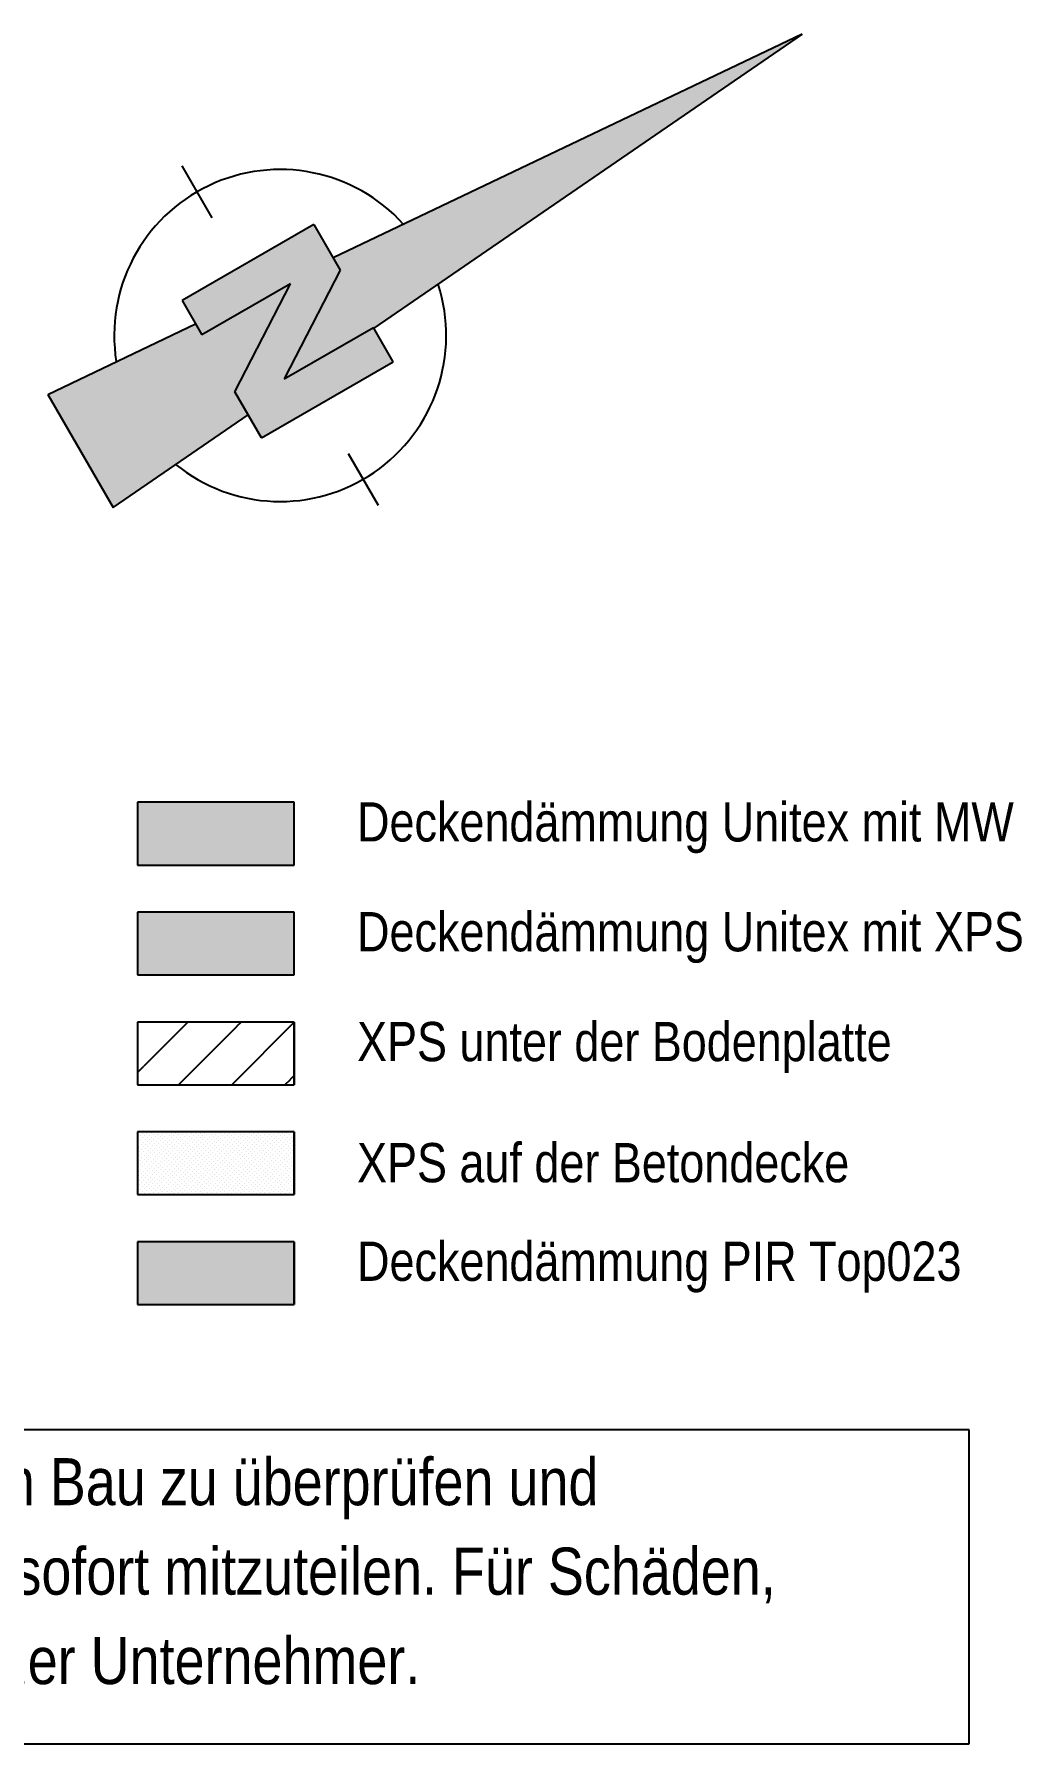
# Model space of a CAD drawing. Header units: centimetres. Extents: x 0.3 to 84.3, y 0.3 to 59.7.
# Drawn here: x 14.48 to 20.78, y 30.84 to 41.74 of the extents above; entities that cross this region are included whole.
import ezdxf

# ---------------------------------------------------------------- set-up
doc = ezdxf.new("R2010")
doc.units = ezdxf.units.CM
doc.linetypes.add('AUSGEZOGEN', pattern=[0])
doc.layers.add('Plankopf', color=7, linetype='AUSGEZOGEN', lineweight=25)
doc.styles.add('ARIALNARROW', font='ARIALN.TTF')

msp = doc.modelspace()

# ---------------------------------------------------------------- hatches: boundary and pattern name
at = {"layer": 'Plankopf', "linetype": 'AUSGEZOGEN', "lineweight": 25, "true_color": 0xc7c7c7}
h = msp.add_hatch(color=9, dxfattribs=at)
h.paths.add_polyline_path([(14.569, 39.44), (14.985, 38.719), (15.845, 39.31), (15.761, 39.456), (16.116, 40.145), (15.551, 39.819), (15.511, 39.89)])
h.paths.add_polyline_path([(16.433, 40.231), (16.076, 39.538), (16.644, 39.866), (16.647, 39.861), (19.376, 41.735), (16.388, 40.309)])
at = {"layer": 'Plankopf', "linetype": 'AUSGEZOGEN', "lineweight": 25, "true_color": 0x656565}
msp.add_hatch(color=251, dxfattribs=at).paths.add_polyline_path([(16.116, 40.145), (15.761, 39.456), (15.93, 39.163), (16.77, 39.647), (16.644, 39.866), (16.076, 39.538), (16.433, 40.231), (16.265, 40.522), (15.425, 40.037), (15.551, 39.819)])
at = {"layer": 'Plankopf', "linetype": 'AUSGEZOGEN', "lineweight": 25, "true_color": 0xf7f3ee}
msp.add_hatch(color=7, dxfattribs=at).paths.add_polyline_path([(16.14, 36.44), (16.14, 36.84), (15.14, 36.84), (15.14, 36.44)])
at = {"layer": 'Plankopf', "linetype": 'AUSGEZOGEN', "lineweight": 25, "true_color": 0xeff8fa}
msp.add_hatch(color=7, dxfattribs=at).paths.add_polyline_path([(15.14, 35.74), (16.14, 35.74), (16.14, 36.14), (15.14, 36.14)])
at = {"layer": 'Plankopf', "linetype": 'AUSGEZOGEN', "lineweight": 25, "true_color": 0xfffddf}
msp.add_hatch(color=7, dxfattribs=at).paths.add_polyline_path([(15.14, 33.64), (16.14, 33.64), (16.14, 34.04), (15.14, 34.04)])

# ---------------------------------------------------------------- linework, layer by layer
at = {"layer": 'Plankopf', "color": 7, "linetype": 'AUSGEZOGEN', "lineweight": 25}
for p, q in [((19.376, 41.735), (16.388, 40.309)), ((19.376, 41.735), (16.647, 39.861)), ((15.617, 40.565), (15.425, 40.897)), ((16.265, 40.522), (15.425, 40.037)), ((16.265, 40.522), (16.433, 40.231)), ((16.433, 40.231), (16.076, 39.538)), ((16.116, 40.145), (15.551, 39.819)), ((15.761, 39.456), (16.116, 40.145)), ((15.425, 40.037), (15.551, 39.819)), ((14.569, 39.44), (15.511, 39.89)), ((16.076, 39.538), (16.644, 39.866)), ((16.77, 39.647), (16.644, 39.866)), ((15.93, 39.163), (16.77, 39.647)), ((15.93, 39.163), (15.761, 39.456)), ((14.569, 39.44), (14.985, 38.719)), ((14.985, 38.719), (15.845, 39.31)), ((16.483, 39.064), (16.674, 38.733)), ((16.14, 36.84), (15.14, 36.84)), ((15.14, 36.84), (15.14, 36.44)), ((16.14, 36.44), (16.14, 36.84)), ((15.14, 36.44), (16.14, 36.44)), ((16.14, 36.14), (15.14, 36.14)), ((15.14, 36.14), (15.14, 35.74)), ((16.14, 35.74), (16.14, 36.14)), ((15.14, 35.74), (16.14, 35.74)), ((16.14, 35.44), (15.14, 35.44)), ((15.14, 35.44), (15.14, 35.04)), ((16.14, 35.44), (16.14, 35.04)), ((16.14, 35.04), (16.14, 35.44)), ((15.14, 35.04), (16.14, 35.04)), ((16.14, 34.74), (15.14, 34.74)), ((15.14, 34.74), (15.14, 34.34)), ((16.14, 34.74), (16.14, 34.34)), ((16.14, 34.34), (16.14, 34.74)), ((15.14, 34.34), (16.14, 34.34)), ((16.14, 34.04), (15.14, 34.04)), ((15.14, 34.04), (15.14, 33.64)), ((16.14, 34.04), (16.14, 33.64)), ((16.14, 33.64), (16.14, 34.04)), ((15.14, 33.64), (16.14, 33.64)), ((20.44, 32.84), (1.14, 32.84)), ((20.44, 30.84), (20.44, 32.84)), ((1.14, 30.84), (20.44, 30.84))]:
    msp.add_line(p, q, dxfattribs=at)
at = {"layer": 'Plankopf', "color": 131, "linetype": 'AUSGEZOGEN', "lineweight": 25, "true_color": 0x70ffff}
for p, q in [((15.182, 35.16), (15.462, 35.44)), ((15.401, 35.04), (15.775, 35.414)), ((15.776, 35.415), (15.801, 35.44)), ((15.946, 35.245), (16.14, 35.439)), ((15.741, 35.04), (15.945, 35.244)), ((15.14, 35.118), (15.181, 35.159)), ((16.115, 35.075), (16.14, 35.1)), ((16.08, 35.04), (16.115, 35.074)), ((15.143, 34.728), (15.143, 34.728)), ((15.145, 34.699), (15.145, 34.699)), ((15.147, 34.671), (15.147, 34.671)), ((15.158, 34.715), (15.158, 34.715)), ((15.16, 34.686), (15.16, 34.686)), ((15.163, 34.658), (15.163, 34.658)), ((15.171, 34.73), (15.171, 34.73)), ((15.173, 34.702), (15.173, 34.702)), ((15.176, 34.673), (15.176, 34.673)), ((15.186, 34.717), (15.186, 34.717)), ((15.189, 34.689), (15.189, 34.689)), ((15.191, 34.66), (15.191, 34.66)), ((15.199, 34.732), (15.199, 34.732)), ((15.202, 34.704), (15.202, 34.704)), ((15.204, 34.676), (15.204, 34.676)), ((15.206, 34.647), (15.206, 34.647)), ((15.215, 34.719), (15.215, 34.719)), ((15.217, 34.691), (15.217, 34.691)), ((15.217, 34.691), (15.217, 34.691)), ((15.219, 34.663), (15.219, 34.663)), ((15.227, 34.734), (15.227, 34.734)), ((15.23, 34.706), (15.23, 34.706)), ((15.232, 34.678), (15.232, 34.678)), ((15.234, 34.65), (15.234, 34.65)), ((15.243, 34.721), (15.243, 34.721)), ((15.245, 34.693), (15.245, 34.693)), ((15.247, 34.665), (15.247, 34.665)), ((15.256, 34.737), (15.256, 34.737)), ((15.258, 34.708), (15.258, 34.708)), ((15.26, 34.68), (15.26, 34.68)), ((15.262, 34.652), (15.262, 34.652)), ((15.271, 34.724), (15.271, 34.724)), ((15.273, 34.695), (15.273, 34.695)), ((15.275, 34.667), (15.275, 34.667)), ((15.284, 34.739), (15.284, 34.739)), ((15.286, 34.711), (15.286, 34.711)), ((15.288, 34.682), (15.288, 34.682)), ((15.291, 34.654), (15.291, 34.654)), ((15.299, 34.726), (15.299, 34.726)), ((15.301, 34.698), (15.301, 34.698)), ((15.304, 34.67), (15.304, 34.67)), ((15.314, 34.713), (15.314, 34.713)), ((15.317, 34.685), (15.317, 34.685)), ((15.319, 34.657), (15.319, 34.657)), ((15.327, 34.728), (15.327, 34.728)), ((15.33, 34.7), (15.33, 34.7)), ((15.332, 34.672), (15.332, 34.672)), ((15.342, 34.715), (15.342, 34.715)), ((15.345, 34.687), (15.345, 34.687)), ((15.347, 34.659), (15.347, 34.659)), ((15.355, 34.73), (15.355, 34.73)), ((15.358, 34.702), (15.358, 34.702)), ((15.358, 34.702), (15.358, 34.702)), ((15.36, 34.674), (15.36, 34.674)), ((15.371, 34.717), (15.371, 34.717)), ((15.373, 34.689), (15.373, 34.689)), ((15.375, 34.661), (15.375, 34.661)), ((15.384, 34.733), (15.384, 34.733)), ((15.386, 34.705), (15.386, 34.705)), ((15.388, 34.676), (15.388, 34.676)), ((15.39, 34.648), (15.39, 34.648)), ((15.399, 34.72), (15.399, 34.72)), ((15.401, 34.692), (15.401, 34.692)), ((15.403, 34.663), (15.403, 34.663)), ((15.412, 34.735), (15.412, 34.735)), ((15.414, 34.707), (15.414, 34.707)), ((15.416, 34.679), (15.416, 34.679)), ((15.419, 34.65), (15.419, 34.65)), ((15.427, 34.722), (15.427, 34.722)), ((15.429, 34.694), (15.429, 34.694)), ((15.432, 34.666), (15.432, 34.666)), ((15.44, 34.737), (15.44, 34.737)), ((15.442, 34.709), (15.442, 34.709)), ((15.445, 34.681), (15.445, 34.681)), ((15.447, 34.653), (15.447, 34.653)), ((15.455, 34.724), (15.455, 34.724)), ((15.458, 34.696), (15.458, 34.696)), ((15.46, 34.668), (15.46, 34.668)), ((15.468, 34.739), (15.468, 34.739)), ((15.47, 34.711), (15.47, 34.711)), ((15.473, 34.683), (15.473, 34.683)), ((15.475, 34.655), (15.475, 34.655)), ((15.483, 34.727), (15.483, 34.727)), ((15.486, 34.698), (15.486, 34.698)), ((15.488, 34.67), (15.488, 34.67)), ((15.499, 34.714), (15.499, 34.714)), ((15.499, 34.714), (15.499, 34.714)), ((15.501, 34.685), (15.501, 34.685)), ((15.503, 34.657), (15.503, 34.657)), ((15.512, 34.729), (15.512, 34.729)), ((15.514, 34.701), (15.514, 34.701)), ((15.516, 34.672), (15.516, 34.672)), ((15.527, 34.716), (15.527, 34.716)), ((15.529, 34.688), (15.529, 34.688)), ((15.531, 34.659), (15.531, 34.659)), ((15.54, 34.731), (15.54, 34.731)), ((15.542, 34.703), (15.542, 34.703)), ((15.544, 34.675), (15.544, 34.675)), ((15.555, 34.718), (15.555, 34.718)), ((15.557, 34.69), (15.557, 34.69)), ((15.56, 34.662), (15.56, 34.662)), ((15.568, 34.733), (15.568, 34.733)), ((15.57, 34.705), (15.57, 34.705)), ((15.573, 34.677), (15.573, 34.677)), ((15.575, 34.649), (15.575, 34.649)), ((15.583, 34.72), (15.583, 34.72)), ((15.586, 34.692), (15.586, 34.692)), ((15.588, 34.664), (15.588, 34.664)), ((15.596, 34.736), (15.596, 34.736)), ((15.598, 34.707), (15.598, 34.707)), ((15.601, 34.679), (15.601, 34.679)), ((15.603, 34.651), (15.603, 34.651)), ((15.611, 34.723), (15.611, 34.723)), ((15.614, 34.694), (15.614, 34.694)), ((15.616, 34.666), (15.616, 34.666)), ((15.624, 34.738), (15.624, 34.738)), ((15.627, 34.71), (15.627, 34.71)), ((15.629, 34.681), (15.629, 34.681)), ((15.631, 34.653), (15.631, 34.653)), ((15.631, 34.653), (15.631, 34.653)), ((15.64, 34.725), (15.64, 34.725)), ((15.64, 34.725), (15.64, 34.725)), ((15.642, 34.697), (15.642, 34.697)), ((15.644, 34.669), (15.644, 34.669)), ((15.655, 34.712), (15.655, 34.712)), ((15.657, 34.684), (15.657, 34.684)), ((15.659, 34.656), (15.659, 34.656)), ((15.668, 34.727), (15.668, 34.727)), ((15.67, 34.699), (15.67, 34.699)), ((15.672, 34.671), (15.672, 34.671)), ((15.683, 34.714), (15.683, 34.714)), ((15.685, 34.686), (15.685, 34.686)), ((15.688, 34.658), (15.688, 34.658)), ((15.696, 34.729), (15.696, 34.729)), ((15.698, 34.701), (15.698, 34.701)), ((15.701, 34.673), (15.701, 34.673)), ((15.711, 34.716), (15.711, 34.716)), ((15.713, 34.688), (15.713, 34.688)), ((15.716, 34.66), (15.716, 34.66)), ((15.724, 34.732), (15.724, 34.732)), ((15.726, 34.704), (15.726, 34.704)), ((15.729, 34.675), (15.729, 34.675)), ((15.731, 34.647), (15.731, 34.647)), ((15.739, 34.719), (15.739, 34.719)), ((15.742, 34.691), (15.742, 34.691)), ((15.744, 34.662), (15.744, 34.662)), ((15.752, 34.734), (15.752, 34.734)), ((15.755, 34.706), (15.755, 34.706)), ((15.757, 34.678), (15.757, 34.678)), ((15.759, 34.649), (15.759, 34.649)), ((15.768, 34.721), (15.768, 34.721)), ((15.77, 34.693), (15.77, 34.693)), ((15.772, 34.665), (15.772, 34.665)), ((15.772, 34.665), (15.772, 34.665)), ((15.781, 34.736), (15.781, 34.736)), ((15.781, 34.736), (15.781, 34.736)), ((15.783, 34.708), (15.783, 34.708)), ((15.785, 34.68), (15.785, 34.68)), ((15.787, 34.652), (15.787, 34.652)), ((15.796, 34.723), (15.796, 34.723)), ((15.798, 34.695), (15.798, 34.695)), ((15.8, 34.667), (15.8, 34.667)), ((15.809, 34.739), (15.809, 34.739)), ((15.811, 34.71), (15.811, 34.71)), ((15.813, 34.682), (15.813, 34.682)), ((15.816, 34.654), (15.816, 34.654)), ((15.824, 34.726), (15.824, 34.726)), ((15.826, 34.697), (15.826, 34.697)), ((15.829, 34.669), (15.829, 34.669)), ((15.839, 34.713), (15.839, 34.713)), ((15.841, 34.684), (15.841, 34.684)), ((15.844, 34.656), (15.844, 34.656)), ((15.852, 34.728), (15.852, 34.728)), ((15.854, 34.7), (15.854, 34.7)), ((15.857, 34.671), (15.857, 34.671)), ((15.867, 34.715), (15.867, 34.715)), ((15.87, 34.687), (15.87, 34.687)), ((15.872, 34.658), (15.872, 34.658)), ((15.88, 34.73), (15.88, 34.73)), ((15.883, 34.702), (15.883, 34.702)), ((15.885, 34.674), (15.885, 34.674)), ((15.896, 34.717), (15.896, 34.717)), ((15.898, 34.689), (15.898, 34.689)), ((15.9, 34.661), (15.9, 34.661)), ((15.909, 34.732), (15.909, 34.732)), ((15.911, 34.704), (15.911, 34.704)), ((15.913, 34.676), (15.913, 34.676)), ((15.913, 34.676), (15.913, 34.676)), ((15.915, 34.648), (15.915, 34.648)), ((15.924, 34.719), (15.924, 34.719)), ((15.926, 34.691), (15.926, 34.691)), ((15.928, 34.663), (15.928, 34.663)), ((15.937, 34.735), (15.937, 34.735)), ((15.939, 34.706), (15.939, 34.706)), ((15.941, 34.678), (15.941, 34.678)), ((15.944, 34.65), (15.944, 34.65)), ((15.952, 34.722), (15.952, 34.722)), ((15.954, 34.693), (15.954, 34.693)), ((15.956, 34.665), (15.956, 34.665)), ((15.965, 34.737), (15.965, 34.737)), ((15.967, 34.709), (15.967, 34.709)), ((15.969, 34.681), (15.969, 34.681)), ((15.972, 34.652), (15.972, 34.652)), ((15.98, 34.724), (15.98, 34.724)), ((15.982, 34.696), (15.982, 34.696)), ((15.985, 34.668), (15.985, 34.668)), ((15.993, 34.739), (15.993, 34.739)), ((15.995, 34.711), (15.995, 34.711)), ((15.998, 34.683), (15.998, 34.683)), ((16, 34.655), (16, 34.655)), ((16.008, 34.726), (16.008, 34.726)), ((16.011, 34.698), (16.011, 34.698)), ((16.013, 34.67), (16.013, 34.67)), ((16.024, 34.713), (16.024, 34.713)), ((16.026, 34.685), (16.026, 34.685)), ((16.028, 34.657), (16.028, 34.657)), ((16.037, 34.728), (16.037, 34.728)), ((16.039, 34.7), (16.039, 34.7)), ((16.041, 34.672), (16.041, 34.672)), ((16.052, 34.716), (16.052, 34.716)), ((16.054, 34.687), (16.054, 34.687)), ((16.054, 34.687), (16.054, 34.687)), ((16.056, 34.659), (16.056, 34.659)), ((16.065, 34.731), (16.065, 34.731)), ((16.067, 34.703), (16.067, 34.703)), ((16.069, 34.674), (16.069, 34.674)), ((16.08, 34.718), (16.08, 34.718)), ((16.082, 34.69), (16.082, 34.69)), ((16.084, 34.661), (16.084, 34.661)), ((16.093, 34.733), (16.093, 34.733)), ((16.095, 34.705), (16.095, 34.705)), ((16.097, 34.677), (16.097, 34.677)), ((16.1, 34.648), (16.1, 34.648)), ((16.108, 34.72), (16.108, 34.72)), ((16.11, 34.692), (16.11, 34.692)), ((16.113, 34.664), (16.113, 34.664)), ((16.121, 34.735), (16.121, 34.735)), ((16.123, 34.707), (16.123, 34.707)), ((16.126, 34.679), (16.126, 34.679)), ((16.128, 34.651), (16.128, 34.651)), ((16.136, 34.722), (16.136, 34.722)), ((16.139, 34.694), (16.139, 34.694)), ((15.141, 34.571), (15.141, 34.571)), ((15.144, 34.543), (15.144, 34.543)), ((15.15, 34.643), (15.15, 34.643)), ((15.152, 34.615), (15.152, 34.615)), ((15.154, 34.587), (15.154, 34.587)), ((15.157, 34.558), (15.157, 34.558)), ((15.165, 34.63), (15.165, 34.63)), ((15.167, 34.602), (15.167, 34.602)), ((15.169, 34.574), (15.169, 34.574)), ((15.172, 34.545), (15.172, 34.545)), ((15.178, 34.645), (15.178, 34.645)), ((15.18, 34.617), (15.18, 34.617)), ((15.182, 34.589), (15.182, 34.589)), ((15.185, 34.561), (15.185, 34.561)), ((15.193, 34.632), (15.193, 34.632)), ((15.195, 34.604), (15.195, 34.604)), ((15.198, 34.576), (15.198, 34.576)), ((15.2, 34.548), (15.2, 34.548)), ((15.208, 34.619), (15.208, 34.619)), ((15.208, 34.619), (15.208, 34.619)), ((15.211, 34.591), (15.211, 34.591)), ((15.213, 34.563), (15.213, 34.563)), ((15.221, 34.635), (15.221, 34.635)), ((15.224, 34.606), (15.224, 34.606)), ((15.226, 34.578), (15.226, 34.578)), ((15.228, 34.55), (15.228, 34.55)), ((15.228, 34.55), (15.228, 34.55)), ((15.237, 34.622), (15.237, 34.622)), ((15.239, 34.593), (15.239, 34.593)), ((15.241, 34.565), (15.241, 34.565)), ((15.25, 34.637), (15.25, 34.637)), ((15.252, 34.609), (15.252, 34.609)), ((15.254, 34.58), (15.254, 34.58)), ((15.256, 34.552), (15.256, 34.552)), ((15.265, 34.624), (15.265, 34.624)), ((15.267, 34.596), (15.267, 34.596)), ((15.269, 34.567), (15.269, 34.567)), ((15.272, 34.539), (15.272, 34.539)), ((15.278, 34.639), (15.278, 34.639)), ((15.28, 34.611), (15.28, 34.611)), ((15.282, 34.583), (15.282, 34.583)), ((15.284, 34.554), (15.284, 34.554)), ((15.293, 34.626), (15.293, 34.626)), ((15.295, 34.598), (15.295, 34.598)), ((15.297, 34.57), (15.297, 34.57)), ((15.3, 34.542), (15.3, 34.542)), ((15.306, 34.641), (15.306, 34.641)), ((15.308, 34.613), (15.308, 34.613)), ((15.31, 34.585), (15.31, 34.585)), ((15.313, 34.557), (15.313, 34.557)), ((15.321, 34.628), (15.321, 34.628)), ((15.323, 34.6), (15.323, 34.6)), ((15.326, 34.572), (15.326, 34.572)), ((15.328, 34.544), (15.328, 34.544)), ((15.334, 34.644), (15.334, 34.644)), ((15.336, 34.615), (15.336, 34.615)), ((15.339, 34.587), (15.339, 34.587)), ((15.341, 34.559), (15.341, 34.559)), ((15.349, 34.631), (15.349, 34.631)), ((15.349, 34.631), (15.349, 34.631)), ((15.352, 34.602), (15.352, 34.602)), ((15.354, 34.574), (15.354, 34.574)), ((15.356, 34.546), (15.356, 34.546)), ((15.362, 34.646), (15.362, 34.646)), ((15.365, 34.618), (15.365, 34.618)), ((15.367, 34.589), (15.367, 34.589)), ((15.369, 34.561), (15.369, 34.561)), ((15.369, 34.561), (15.369, 34.561)), ((15.377, 34.633), (15.377, 34.633)), ((15.38, 34.605), (15.38, 34.605)), ((15.382, 34.577), (15.382, 34.577)), ((15.384, 34.548), (15.384, 34.548)), ((15.393, 34.62), (15.393, 34.62)), ((15.395, 34.592), (15.395, 34.592)), ((15.397, 34.564), (15.397, 34.564)), ((15.406, 34.635), (15.406, 34.635)), ((15.408, 34.607), (15.408, 34.607)), ((15.41, 34.579), (15.41, 34.579)), ((15.412, 34.551), (15.412, 34.551)), ((15.421, 34.622), (15.421, 34.622)), ((15.423, 34.594), (15.423, 34.594)), ((15.425, 34.566), (15.425, 34.566)), ((15.434, 34.637), (15.434, 34.637)), ((15.436, 34.609), (15.436, 34.609)), ((15.438, 34.581), (15.438, 34.581)), ((15.441, 34.553), (15.441, 34.553)), ((15.449, 34.624), (15.449, 34.624)), ((15.451, 34.596), (15.451, 34.596)), ((15.454, 34.568), (15.454, 34.568)), ((15.456, 34.54), (15.456, 34.54)), ((15.462, 34.64), (15.462, 34.64)), ((15.464, 34.612), (15.464, 34.612)), ((15.467, 34.583), (15.467, 34.583)), ((15.469, 34.555), (15.469, 34.555)), ((15.477, 34.627), (15.477, 34.627)), ((15.48, 34.599), (15.48, 34.599)), ((15.482, 34.57), (15.482, 34.57)), ((15.484, 34.542), (15.484, 34.542)), ((15.49, 34.642), (15.49, 34.642)), ((15.49, 34.642), (15.49, 34.642)), ((15.493, 34.614), (15.493, 34.614)), ((15.495, 34.586), (15.495, 34.586)), ((15.497, 34.557), (15.497, 34.557)), ((15.505, 34.629), (15.505, 34.629)), ((15.508, 34.601), (15.508, 34.601)), ((15.51, 34.573), (15.51, 34.573)), ((15.51, 34.573), (15.51, 34.573)), ((15.512, 34.544), (15.512, 34.544)), ((15.518, 34.644), (15.518, 34.644)), ((15.521, 34.616), (15.521, 34.616)), ((15.523, 34.588), (15.523, 34.588)), ((15.525, 34.56), (15.525, 34.56)), ((15.534, 34.631), (15.534, 34.631)), ((15.536, 34.603), (15.536, 34.603)), ((15.538, 34.575), (15.538, 34.575)), ((15.54, 34.547), (15.54, 34.547)), ((15.547, 34.647), (15.547, 34.647)), ((15.549, 34.618), (15.549, 34.618)), ((15.551, 34.59), (15.551, 34.59)), ((15.553, 34.562), (15.553, 34.562)), ((15.562, 34.634), (15.562, 34.634)), ((15.564, 34.605), (15.564, 34.605)), ((15.566, 34.577), (15.566, 34.577)), ((15.569, 34.549), (15.569, 34.549)), ((15.577, 34.621), (15.577, 34.621)), ((15.579, 34.592), (15.579, 34.592)), ((15.582, 34.564), (15.582, 34.564)), ((15.59, 34.636), (15.59, 34.636)), ((15.592, 34.608), (15.592, 34.608)), ((15.595, 34.579), (15.595, 34.579)), ((15.597, 34.551), (15.597, 34.551)), ((15.605, 34.623), (15.605, 34.623)), ((15.608, 34.595), (15.608, 34.595)), ((15.61, 34.566), (15.61, 34.566)), ((15.612, 34.538), (15.612, 34.538)), ((15.618, 34.638), (15.618, 34.638)), ((15.62, 34.61), (15.62, 34.61)), ((15.623, 34.582), (15.623, 34.582)), ((15.625, 34.554), (15.625, 34.554)), ((15.633, 34.625), (15.633, 34.625)), ((15.636, 34.597), (15.636, 34.597)), ((15.638, 34.569), (15.638, 34.569)), ((15.64, 34.541), (15.64, 34.541)), ((15.646, 34.64), (15.646, 34.64)), ((15.649, 34.612), (15.649, 34.612)), ((15.651, 34.584), (15.651, 34.584)), ((15.651, 34.584), (15.651, 34.584)), ((15.653, 34.556), (15.653, 34.556)), ((15.662, 34.627), (15.662, 34.627)), ((15.664, 34.599), (15.664, 34.599)), ((15.666, 34.571), (15.666, 34.571)), ((15.668, 34.543), (15.668, 34.543)), ((15.675, 34.643), (15.675, 34.643)), ((15.677, 34.614), (15.677, 34.614)), ((15.679, 34.586), (15.679, 34.586)), ((15.681, 34.558), (15.681, 34.558)), ((15.69, 34.63), (15.69, 34.63)), ((15.692, 34.601), (15.692, 34.601)), ((15.694, 34.573), (15.694, 34.573)), ((15.697, 34.545), (15.697, 34.545)), ((15.703, 34.645), (15.703, 34.645)), ((15.705, 34.617), (15.705, 34.617)), ((15.707, 34.589), (15.707, 34.589)), ((15.71, 34.56), (15.71, 34.56)), ((15.718, 34.632), (15.718, 34.632)), ((15.72, 34.604), (15.72, 34.604)), ((15.723, 34.576), (15.723, 34.576)), ((15.725, 34.547), (15.725, 34.547)), ((15.733, 34.619), (15.733, 34.619)), ((15.736, 34.591), (15.736, 34.591)), ((15.738, 34.563), (15.738, 34.563)), ((15.746, 34.634), (15.746, 34.634)), ((15.748, 34.606), (15.748, 34.606)), ((15.751, 34.578), (15.751, 34.578)), ((15.753, 34.55), (15.753, 34.55)), ((15.761, 34.621), (15.761, 34.621)), ((15.764, 34.593), (15.764, 34.593)), ((15.766, 34.565), (15.766, 34.565)), ((15.774, 34.636), (15.774, 34.636)), ((15.777, 34.608), (15.777, 34.608)), ((15.779, 34.58), (15.779, 34.58)), ((15.781, 34.552), (15.781, 34.552)), ((15.79, 34.623), (15.79, 34.623)), ((15.792, 34.595), (15.792, 34.595)), ((15.792, 34.595), (15.792, 34.595)), ((15.794, 34.567), (15.794, 34.567)), ((15.796, 34.539), (15.796, 34.539)), ((15.803, 34.639), (15.803, 34.639)), ((15.805, 34.611), (15.805, 34.611)), ((15.807, 34.582), (15.807, 34.582)), ((15.809, 34.554), (15.809, 34.554)), ((15.818, 34.626), (15.818, 34.626)), ((15.82, 34.598), (15.82, 34.598)), ((15.822, 34.569), (15.822, 34.569)), ((15.825, 34.541), (15.825, 34.541)), ((15.831, 34.641), (15.831, 34.641)), ((15.833, 34.613), (15.833, 34.613)), ((15.835, 34.585), (15.835, 34.585)), ((15.838, 34.556), (15.838, 34.556)), ((15.846, 34.628), (15.846, 34.628)), ((15.848, 34.6), (15.848, 34.6)), ((15.851, 34.572), (15.851, 34.572)), ((15.853, 34.543), (15.853, 34.543)), ((15.859, 34.643), (15.859, 34.643)), ((15.861, 34.615), (15.861, 34.615)), ((15.864, 34.587), (15.864, 34.587)), ((15.866, 34.559), (15.866, 34.559)), ((15.874, 34.63), (15.874, 34.63)), ((15.876, 34.602), (15.876, 34.602)), ((15.879, 34.574), (15.879, 34.574)), ((15.881, 34.546), (15.881, 34.546)), ((15.887, 34.646), (15.887, 34.646)), ((15.889, 34.617), (15.889, 34.617)), ((15.892, 34.589), (15.892, 34.589)), ((15.894, 34.561), (15.894, 34.561)), ((15.902, 34.633), (15.902, 34.633)), ((15.905, 34.604), (15.905, 34.604)), ((15.907, 34.576), (15.907, 34.576)), ((15.909, 34.548), (15.909, 34.548)), ((15.918, 34.62), (15.918, 34.62)), ((15.92, 34.591), (15.92, 34.591)), ((15.922, 34.563), (15.922, 34.563)), ((15.931, 34.635), (15.931, 34.635)), ((15.933, 34.607), (15.933, 34.607)), ((15.933, 34.607), (15.933, 34.607)), ((15.935, 34.578), (15.935, 34.578)), ((15.937, 34.55), (15.937, 34.55)), ((15.946, 34.622), (15.946, 34.622)), ((15.948, 34.594), (15.948, 34.594)), ((15.95, 34.566), (15.95, 34.566)), ((15.959, 34.637), (15.959, 34.637)), ((15.961, 34.609), (15.961, 34.609)), ((15.963, 34.581), (15.963, 34.581)), ((15.966, 34.553), (15.966, 34.553)), ((15.974, 34.624), (15.974, 34.624)), ((15.976, 34.596), (15.976, 34.596)), ((15.979, 34.568), (15.979, 34.568)), ((15.981, 34.54), (15.981, 34.54)), ((15.987, 34.639), (15.987, 34.639)), ((15.989, 34.611), (15.989, 34.611)), ((15.991, 34.583), (15.991, 34.583)), ((15.994, 34.555), (15.994, 34.555)), ((16.002, 34.626), (16.002, 34.626)), ((16.004, 34.598), (16.004, 34.598)), ((16.007, 34.57), (16.007, 34.57)), ((16.009, 34.542), (16.009, 34.542)), ((16.015, 34.642), (16.015, 34.642)), ((16.017, 34.613), (16.017, 34.613)), ((16.02, 34.585), (16.02, 34.585)), ((16.022, 34.557), (16.022, 34.557)), ((16.03, 34.629), (16.03, 34.629)), ((16.033, 34.6), (16.033, 34.6)), ((16.035, 34.572), (16.035, 34.572)), ((16.037, 34.544), (16.037, 34.544)), ((16.043, 34.644), (16.043, 34.644)), ((16.046, 34.616), (16.046, 34.616)), ((16.048, 34.588), (16.048, 34.588)), ((16.05, 34.559), (16.05, 34.559)), ((16.059, 34.631), (16.059, 34.631)), ((16.061, 34.603), (16.061, 34.603)), ((16.063, 34.575), (16.063, 34.575)), ((16.065, 34.546), (16.065, 34.546)), ((16.065, 34.546), (16.065, 34.546)), ((16.072, 34.646), (16.072, 34.646)), ((16.074, 34.618), (16.074, 34.618)), ((16.074, 34.618), (16.074, 34.618)), ((16.076, 34.59), (16.076, 34.59)), ((16.078, 34.562), (16.078, 34.562)), ((16.087, 34.633), (16.087, 34.633)), ((16.089, 34.605), (16.089, 34.605)), ((16.091, 34.577), (16.091, 34.577)), ((16.094, 34.549), (16.094, 34.549)), ((16.102, 34.62), (16.102, 34.62)), ((16.104, 34.592), (16.104, 34.592)), ((16.107, 34.564), (16.107, 34.564)), ((16.115, 34.635), (16.115, 34.635)), ((16.117, 34.607), (16.117, 34.607)), ((16.119, 34.579), (16.119, 34.579)), ((16.122, 34.551), (16.122, 34.551)), ((16.13, 34.623), (16.13, 34.623)), ((16.132, 34.594), (16.132, 34.594)), ((16.135, 34.566), (16.135, 34.566)), ((16.137, 34.538), (16.137, 34.538)), ((15.146, 34.515), (15.146, 34.515)), ((15.148, 34.487), (15.148, 34.487)), ((15.15, 34.459), (15.15, 34.459)), ((15.153, 34.43), (15.153, 34.43)), ((15.159, 34.53), (15.159, 34.53)), ((15.161, 34.502), (15.161, 34.502)), ((15.163, 34.474), (15.163, 34.474)), ((15.166, 34.446), (15.166, 34.446)), ((15.174, 34.517), (15.174, 34.517)), ((15.176, 34.489), (15.176, 34.489)), ((15.179, 34.461), (15.179, 34.461)), ((15.181, 34.433), (15.181, 34.433)), ((15.187, 34.532), (15.187, 34.532)), ((15.189, 34.504), (15.189, 34.504)), ((15.192, 34.476), (15.192, 34.476)), ((15.194, 34.448), (15.194, 34.448)), ((15.202, 34.519), (15.202, 34.519)), ((15.204, 34.491), (15.204, 34.491)), ((15.207, 34.463), (15.207, 34.463)), ((15.209, 34.435), (15.209, 34.435)), ((15.215, 34.535), (15.215, 34.535)), ((15.217, 34.507), (15.217, 34.507)), ((15.22, 34.478), (15.22, 34.478)), ((15.22, 34.478), (15.22, 34.478)), ((15.222, 34.45), (15.222, 34.45)), ((15.23, 34.522), (15.23, 34.522)), ((15.233, 34.494), (15.233, 34.494)), ((15.235, 34.465), (15.235, 34.465)), ((15.237, 34.437), (15.237, 34.437)), ((15.243, 34.537), (15.243, 34.537)), ((15.246, 34.509), (15.246, 34.509)), ((15.248, 34.481), (15.248, 34.481)), ((15.25, 34.452), (15.25, 34.452)), ((15.259, 34.524), (15.259, 34.524)), ((15.261, 34.496), (15.261, 34.496)), ((15.263, 34.468), (15.263, 34.468)), ((15.265, 34.439), (15.265, 34.439)), ((15.274, 34.511), (15.274, 34.511)), ((15.276, 34.483), (15.276, 34.483)), ((15.278, 34.455), (15.278, 34.455)), ((15.287, 34.526), (15.287, 34.526)), ((15.289, 34.498), (15.289, 34.498)), ((15.291, 34.47), (15.291, 34.47)), ((15.294, 34.442), (15.294, 34.442)), ((15.302, 34.513), (15.302, 34.513)), ((15.304, 34.485), (15.304, 34.485)), ((15.307, 34.457), (15.307, 34.457)), ((15.315, 34.529), (15.315, 34.529)), ((15.317, 34.5), (15.317, 34.5)), ((15.319, 34.472), (15.319, 34.472)), ((15.322, 34.444), (15.322, 34.444)), ((15.33, 34.516), (15.33, 34.516)), ((15.332, 34.487), (15.332, 34.487)), ((15.335, 34.459), (15.335, 34.459)), ((15.337, 34.431), (15.337, 34.431)), ((15.343, 34.531), (15.343, 34.531)), ((15.345, 34.503), (15.345, 34.503)), ((15.348, 34.474), (15.348, 34.474)), ((15.35, 34.446), (15.35, 34.446)), ((15.358, 34.518), (15.358, 34.518)), ((15.361, 34.49), (15.361, 34.49)), ((15.361, 34.49), (15.361, 34.49)), ((15.363, 34.461), (15.363, 34.461)), ((15.365, 34.433), (15.365, 34.433)), ((15.371, 34.533), (15.371, 34.533)), ((15.374, 34.505), (15.374, 34.505)), ((15.376, 34.477), (15.376, 34.477)), ((15.378, 34.449), (15.378, 34.449)), ((15.387, 34.52), (15.387, 34.52)), ((15.389, 34.492), (15.389, 34.492)), ((15.391, 34.464), (15.391, 34.464)), ((15.393, 34.436), (15.393, 34.436)), ((15.4, 34.535), (15.4, 34.535)), ((15.402, 34.507), (15.402, 34.507)), ((15.404, 34.479), (15.404, 34.479)), ((15.406, 34.451), (15.406, 34.451)), ((15.415, 34.522), (15.415, 34.522)), ((15.417, 34.494), (15.417, 34.494)), ((15.419, 34.466), (15.419, 34.466)), ((15.422, 34.438), (15.422, 34.438)), ((15.428, 34.538), (15.428, 34.538)), ((15.43, 34.509), (15.43, 34.509)), ((15.432, 34.481), (15.432, 34.481)), ((15.435, 34.453), (15.435, 34.453)), ((15.443, 34.525), (15.443, 34.525)), ((15.445, 34.496), (15.445, 34.496)), ((15.447, 34.468), (15.447, 34.468)), ((15.45, 34.44), (15.45, 34.44)), ((15.458, 34.512), (15.458, 34.512)), ((15.46, 34.484), (15.46, 34.484)), ((15.463, 34.455), (15.463, 34.455)), ((15.471, 34.527), (15.471, 34.527)), ((15.473, 34.499), (15.473, 34.499)), ((15.476, 34.471), (15.476, 34.471)), ((15.478, 34.442), (15.478, 34.442)), ((15.486, 34.514), (15.486, 34.514)), ((15.489, 34.486), (15.489, 34.486)), ((15.491, 34.458), (15.491, 34.458)), ((15.493, 34.429), (15.493, 34.429)), ((15.499, 34.529), (15.499, 34.529)), ((15.502, 34.501), (15.502, 34.501)), ((15.502, 34.501), (15.502, 34.501)), ((15.504, 34.473), (15.504, 34.473)), ((15.506, 34.445), (15.506, 34.445)), ((15.515, 34.516), (15.515, 34.516)), ((15.517, 34.488), (15.517, 34.488)), ((15.519, 34.46), (15.519, 34.46)), ((15.521, 34.432), (15.521, 34.432)), ((15.521, 34.432), (15.521, 34.432)), ((15.528, 34.531), (15.528, 34.531)), ((15.53, 34.503), (15.53, 34.503)), ((15.532, 34.475), (15.532, 34.475)), ((15.534, 34.447), (15.534, 34.447)), ((15.543, 34.519), (15.543, 34.519)), ((15.545, 34.49), (15.545, 34.49)), ((15.547, 34.462), (15.547, 34.462)), ((15.55, 34.434), (15.55, 34.434)), ((15.556, 34.534), (15.556, 34.534)), ((15.558, 34.506), (15.558, 34.506)), ((15.56, 34.477), (15.56, 34.477)), ((15.562, 34.449), (15.562, 34.449)), ((15.571, 34.521), (15.571, 34.521)), ((15.573, 34.493), (15.573, 34.493)), ((15.575, 34.464), (15.575, 34.464)), ((15.578, 34.436), (15.578, 34.436)), ((15.584, 34.536), (15.584, 34.536)), ((15.586, 34.508), (15.586, 34.508)), ((15.588, 34.48), (15.588, 34.48)), ((15.591, 34.451), (15.591, 34.451)), ((15.599, 34.523), (15.599, 34.523)), ((15.601, 34.495), (15.601, 34.495)), ((15.604, 34.467), (15.604, 34.467)), ((15.606, 34.438), (15.606, 34.438)), ((15.614, 34.51), (15.614, 34.51)), ((15.617, 34.482), (15.617, 34.482)), ((15.619, 34.454), (15.619, 34.454)), ((15.627, 34.525), (15.627, 34.525)), ((15.63, 34.497), (15.63, 34.497)), ((15.632, 34.469), (15.632, 34.469)), ((15.634, 34.441), (15.634, 34.441)), ((15.643, 34.512), (15.643, 34.512)), ((15.643, 34.512), (15.643, 34.512)), ((15.645, 34.484), (15.645, 34.484)), ((15.647, 34.456), (15.647, 34.456)), ((15.655, 34.528), (15.655, 34.528)), ((15.658, 34.499), (15.658, 34.499)), ((15.66, 34.471), (15.66, 34.471)), ((15.662, 34.443), (15.662, 34.443)), ((15.662, 34.443), (15.662, 34.443)), ((15.671, 34.515), (15.671, 34.515)), ((15.673, 34.486), (15.673, 34.486)), ((15.675, 34.458), (15.675, 34.458)), ((15.678, 34.43), (15.678, 34.43)), ((15.684, 34.53), (15.684, 34.53)), ((15.686, 34.502), (15.686, 34.502)), ((15.688, 34.473), (15.688, 34.473)), ((15.69, 34.445), (15.69, 34.445)), ((15.699, 34.517), (15.699, 34.517)), ((15.701, 34.489), (15.701, 34.489)), ((15.703, 34.461), (15.703, 34.461)), ((15.706, 34.432), (15.706, 34.432)), ((15.712, 34.532), (15.712, 34.532)), ((15.714, 34.504), (15.714, 34.504)), ((15.716, 34.476), (15.716, 34.476)), ((15.719, 34.448), (15.719, 34.448)), ((15.727, 34.519), (15.727, 34.519)), ((15.729, 34.491), (15.729, 34.491)), ((15.732, 34.463), (15.732, 34.463)), ((15.734, 34.435), (15.734, 34.435)), ((15.74, 34.534), (15.74, 34.534)), ((15.742, 34.506), (15.742, 34.506)), ((15.745, 34.478), (15.745, 34.478)), ((15.747, 34.45), (15.747, 34.45)), ((15.755, 34.521), (15.755, 34.521)), ((15.758, 34.493), (15.758, 34.493)), ((15.76, 34.465), (15.76, 34.465)), ((15.762, 34.437), (15.762, 34.437)), ((15.768, 34.537), (15.768, 34.537)), ((15.771, 34.508), (15.771, 34.508)), ((15.773, 34.48), (15.773, 34.48)), ((15.775, 34.452), (15.775, 34.452)), ((15.783, 34.524), (15.783, 34.524)), ((15.783, 34.524), (15.783, 34.524)), ((15.786, 34.496), (15.786, 34.496)), ((15.788, 34.467), (15.788, 34.467)), ((15.79, 34.439), (15.79, 34.439)), ((15.799, 34.511), (15.799, 34.511)), ((15.801, 34.483), (15.801, 34.483)), ((15.803, 34.454), (15.803, 34.454)), ((15.803, 34.454), (15.803, 34.454)), ((15.812, 34.526), (15.812, 34.526)), ((15.814, 34.498), (15.814, 34.498)), ((15.816, 34.47), (15.816, 34.47)), ((15.818, 34.441), (15.818, 34.441)), ((15.827, 34.513), (15.827, 34.513)), ((15.829, 34.485), (15.829, 34.485)), ((15.831, 34.457), (15.831, 34.457)), ((15.84, 34.528), (15.84, 34.528)), ((15.842, 34.5), (15.842, 34.5)), ((15.844, 34.472), (15.844, 34.472)), ((15.847, 34.444), (15.847, 34.444)), ((15.855, 34.515), (15.855, 34.515)), ((15.857, 34.487), (15.857, 34.487)), ((15.86, 34.459), (15.86, 34.459)), ((15.862, 34.431), (15.862, 34.431)), ((15.868, 34.531), (15.868, 34.531)), ((15.87, 34.502), (15.87, 34.502)), ((15.873, 34.474), (15.873, 34.474)), ((15.875, 34.446), (15.875, 34.446)), ((15.883, 34.518), (15.883, 34.518)), ((15.886, 34.489), (15.886, 34.489)), ((15.888, 34.461), (15.888, 34.461)), ((15.89, 34.433), (15.89, 34.433)), ((15.896, 34.533), (15.896, 34.533)), ((15.898, 34.505), (15.898, 34.505)), ((15.901, 34.476), (15.901, 34.476)), ((15.903, 34.448), (15.903, 34.448)), ((15.911, 34.52), (15.911, 34.52)), ((15.914, 34.492), (15.914, 34.492)), ((15.916, 34.463), (15.916, 34.463)), ((15.918, 34.435), (15.918, 34.435)), ((15.924, 34.535), (15.924, 34.535)), ((15.924, 34.535), (15.924, 34.535)), ((15.927, 34.507), (15.927, 34.507)), ((15.929, 34.479), (15.929, 34.479)), ((15.931, 34.45), (15.931, 34.45)), ((15.94, 34.522), (15.94, 34.522)), ((15.942, 34.494), (15.942, 34.494)), ((15.944, 34.466), (15.944, 34.466)), ((15.944, 34.466), (15.944, 34.466)), ((15.946, 34.438), (15.946, 34.438)), ((15.953, 34.537), (15.953, 34.537)), ((15.955, 34.509), (15.955, 34.509)), ((15.957, 34.481), (15.957, 34.481)), ((15.959, 34.453), (15.959, 34.453)), ((15.968, 34.524), (15.968, 34.524)), ((15.97, 34.496), (15.97, 34.496)), ((15.972, 34.468), (15.972, 34.468)), ((15.975, 34.44), (15.975, 34.44)), ((15.983, 34.511), (15.983, 34.511)), ((15.985, 34.483), (15.985, 34.483)), ((15.988, 34.455), (15.988, 34.455)), ((15.996, 34.527), (15.996, 34.527)), ((15.998, 34.498), (15.998, 34.498)), ((16.001, 34.47), (16.001, 34.47)), ((16.003, 34.442), (16.003, 34.442)), ((16.011, 34.514), (16.011, 34.514)), ((16.014, 34.485), (16.014, 34.485)), ((16.016, 34.457), (16.016, 34.457)), ((16.018, 34.429), (16.018, 34.429)), ((16.024, 34.529), (16.024, 34.529)), ((16.026, 34.501), (16.026, 34.501)), ((16.029, 34.473), (16.029, 34.473)), ((16.031, 34.444), (16.031, 34.444)), ((16.039, 34.516), (16.039, 34.516)), ((16.042, 34.488), (16.042, 34.488)), ((16.044, 34.46), (16.044, 34.46)), ((16.046, 34.431), (16.046, 34.431)), ((16.052, 34.531), (16.052, 34.531)), ((16.055, 34.503), (16.055, 34.503)), ((16.057, 34.475), (16.057, 34.475)), ((16.059, 34.447), (16.059, 34.447)), ((16.068, 34.518), (16.068, 34.518)), ((16.07, 34.49), (16.07, 34.49)), ((16.072, 34.462), (16.072, 34.462)), ((16.074, 34.434), (16.074, 34.434)), ((16.081, 34.533), (16.081, 34.533)), ((16.083, 34.505), (16.083, 34.505)), ((16.085, 34.477), (16.085, 34.477)), ((16.085, 34.477), (16.085, 34.477)), ((16.087, 34.449), (16.087, 34.449)), ((16.096, 34.52), (16.096, 34.52)), ((16.098, 34.492), (16.098, 34.492)), ((16.1, 34.464), (16.1, 34.464)), ((16.103, 34.436), (16.103, 34.436)), ((16.109, 34.536), (16.109, 34.536)), ((16.111, 34.508), (16.111, 34.508)), ((16.113, 34.479), (16.113, 34.479)), ((16.116, 34.451), (16.116, 34.451)), ((16.124, 34.523), (16.124, 34.523)), ((16.126, 34.495), (16.126, 34.495)), ((16.129, 34.466), (16.129, 34.466)), ((16.131, 34.438), (16.131, 34.438)), ((16.139, 34.51), (16.139, 34.51)), ((15.142, 34.387), (15.142, 34.387)), ((15.144, 34.359), (15.144, 34.359)), ((15.155, 34.402), (15.155, 34.402)), ((15.157, 34.374), (15.157, 34.374)), ((15.159, 34.346), (15.159, 34.346)), ((15.168, 34.417), (15.168, 34.417)), ((15.17, 34.389), (15.17, 34.389)), ((15.172, 34.361), (15.172, 34.361)), ((15.183, 34.404), (15.183, 34.404)), ((15.185, 34.376), (15.185, 34.376)), ((15.188, 34.348), (15.188, 34.348)), ((15.196, 34.42), (15.196, 34.42)), ((15.198, 34.392), (15.198, 34.392)), ((15.201, 34.363), (15.201, 34.363)), ((15.211, 34.407), (15.211, 34.407)), ((15.214, 34.379), (15.214, 34.379)), ((15.216, 34.35), (15.216, 34.35)), ((15.224, 34.422), (15.224, 34.422)), ((15.227, 34.394), (15.227, 34.394)), ((15.229, 34.366), (15.229, 34.366)), ((15.239, 34.409), (15.239, 34.409)), ((15.239, 34.409), (15.239, 34.409)), ((15.242, 34.381), (15.242, 34.381)), ((15.244, 34.353), (15.244, 34.353)), ((15.252, 34.424), (15.252, 34.424)), ((15.255, 34.396), (15.255, 34.396)), ((15.257, 34.368), (15.257, 34.368)), ((15.268, 34.411), (15.268, 34.411)), ((15.27, 34.383), (15.27, 34.383)), ((15.272, 34.355), (15.272, 34.355)), ((15.281, 34.427), (15.281, 34.427)), ((15.283, 34.398), (15.283, 34.398)), ((15.285, 34.37), (15.285, 34.37)), ((15.287, 34.342), (15.287, 34.342)), ((15.296, 34.414), (15.296, 34.414)), ((15.298, 34.385), (15.298, 34.385)), ((15.3, 34.357), (15.3, 34.357)), ((15.309, 34.429), (15.309, 34.429)), ((15.311, 34.401), (15.311, 34.401)), ((15.313, 34.372), (15.313, 34.372)), ((15.316, 34.344), (15.316, 34.344)), ((15.324, 34.416), (15.324, 34.416)), ((15.326, 34.388), (15.326, 34.388)), ((15.329, 34.359), (15.329, 34.359)), ((15.339, 34.403), (15.339, 34.403)), ((15.342, 34.375), (15.342, 34.375)), ((15.344, 34.346), (15.344, 34.346)), ((15.352, 34.418), (15.352, 34.418)), ((15.354, 34.39), (15.354, 34.39)), ((15.357, 34.362), (15.357, 34.362)), ((15.367, 34.405), (15.367, 34.405)), ((15.37, 34.377), (15.37, 34.377)), ((15.372, 34.349), (15.372, 34.349)), ((15.372, 34.349), (15.372, 34.349)), ((15.38, 34.42), (15.38, 34.42)), ((15.38, 34.42), (15.38, 34.42)), ((15.383, 34.392), (15.383, 34.392)), ((15.385, 34.364), (15.385, 34.364)), ((15.396, 34.407), (15.396, 34.407)), ((15.398, 34.379), (15.398, 34.379)), ((15.4, 34.351), (15.4, 34.351)), ((15.409, 34.423), (15.409, 34.423)), ((15.411, 34.394), (15.411, 34.394)), ((15.413, 34.366), (15.413, 34.366)), ((15.424, 34.41), (15.424, 34.41)), ((15.426, 34.381), (15.426, 34.381)), ((15.428, 34.353), (15.428, 34.353)), ((15.437, 34.425), (15.437, 34.425)), ((15.439, 34.397), (15.439, 34.397)), ((15.441, 34.369), (15.441, 34.369)), ((15.444, 34.34), (15.444, 34.34)), ((15.452, 34.412), (15.452, 34.412)), ((15.454, 34.384), (15.454, 34.384)), ((15.457, 34.356), (15.457, 34.356)), ((15.465, 34.427), (15.465, 34.427)), ((15.467, 34.399), (15.467, 34.399)), ((15.47, 34.371), (15.47, 34.371)), ((15.472, 34.343), (15.472, 34.343)), ((15.48, 34.414), (15.48, 34.414)), ((15.482, 34.386), (15.482, 34.386)), ((15.485, 34.358), (15.485, 34.358)), ((15.495, 34.401), (15.495, 34.401)), ((15.498, 34.373), (15.498, 34.373)), ((15.5, 34.345), (15.5, 34.345)), ((15.508, 34.416), (15.508, 34.416)), ((15.511, 34.388), (15.511, 34.388)), ((15.513, 34.36), (15.513, 34.36)), ((15.513, 34.36), (15.513, 34.36)), ((15.524, 34.403), (15.524, 34.403)), ((15.526, 34.375), (15.526, 34.375)), ((15.528, 34.347), (15.528, 34.347)), ((15.537, 34.419), (15.537, 34.419)), ((15.539, 34.391), (15.539, 34.391)), ((15.541, 34.362), (15.541, 34.362)), ((15.552, 34.406), (15.552, 34.406)), ((15.554, 34.378), (15.554, 34.378)), ((15.556, 34.349), (15.556, 34.349)), ((15.565, 34.421), (15.565, 34.421)), ((15.567, 34.393), (15.567, 34.393)), ((15.569, 34.365), (15.569, 34.365)), ((15.58, 34.408), (15.58, 34.408)), ((15.582, 34.38), (15.582, 34.38)), ((15.585, 34.352), (15.585, 34.352)), ((15.593, 34.423), (15.593, 34.423)), ((15.595, 34.395), (15.595, 34.395)), ((15.597, 34.367), (15.597, 34.367)), ((15.608, 34.41), (15.608, 34.41)), ((15.61, 34.382), (15.61, 34.382)), ((15.613, 34.354), (15.613, 34.354)), ((15.621, 34.426), (15.621, 34.426)), ((15.623, 34.397), (15.623, 34.397)), ((15.626, 34.369), (15.626, 34.369)), ((15.628, 34.341), (15.628, 34.341)), ((15.636, 34.413), (15.636, 34.413)), ((15.639, 34.384), (15.639, 34.384)), ((15.641, 34.356), (15.641, 34.356)), ((15.649, 34.428), (15.649, 34.428)), ((15.652, 34.4), (15.652, 34.4)), ((15.654, 34.371), (15.654, 34.371)), ((15.654, 34.371), (15.654, 34.371)), ((15.656, 34.343), (15.656, 34.343)), ((15.665, 34.415), (15.665, 34.415)), ((15.667, 34.387), (15.667, 34.387)), ((15.669, 34.358), (15.669, 34.358)), ((15.68, 34.402), (15.68, 34.402)), ((15.682, 34.374), (15.682, 34.374)), ((15.684, 34.345), (15.684, 34.345)), ((15.693, 34.417), (15.693, 34.417)), ((15.695, 34.389), (15.695, 34.389)), ((15.697, 34.361), (15.697, 34.361)), ((15.708, 34.404), (15.708, 34.404)), ((15.71, 34.376), (15.71, 34.376)), ((15.713, 34.348), (15.713, 34.348)), ((15.721, 34.419), (15.721, 34.419)), ((15.723, 34.391), (15.723, 34.391)), ((15.725, 34.363), (15.725, 34.363)), ((15.736, 34.406), (15.736, 34.406)), ((15.738, 34.378), (15.738, 34.378)), ((15.741, 34.35), (15.741, 34.35)), ((15.749, 34.422), (15.749, 34.422)), ((15.751, 34.393), (15.751, 34.393)), ((15.754, 34.365), (15.754, 34.365)), ((15.764, 34.409), (15.764, 34.409)), ((15.767, 34.38), (15.767, 34.38)), ((15.769, 34.352), (15.769, 34.352)), ((15.777, 34.424), (15.777, 34.424)), ((15.78, 34.396), (15.78, 34.396)), ((15.782, 34.368), (15.782, 34.368)), ((15.793, 34.411), (15.793, 34.411)), ((15.795, 34.383), (15.795, 34.383)), ((15.795, 34.383), (15.795, 34.383)), ((15.797, 34.355), (15.797, 34.355)), ((15.806, 34.426), (15.806, 34.426)), ((15.808, 34.398), (15.808, 34.398)), ((15.81, 34.37), (15.81, 34.37)), ((15.812, 34.342), (15.812, 34.342)), ((15.821, 34.413), (15.821, 34.413)), ((15.823, 34.385), (15.823, 34.385)), ((15.825, 34.357), (15.825, 34.357)), ((15.834, 34.428), (15.834, 34.428)), ((15.836, 34.4), (15.836, 34.4)), ((15.838, 34.372), (15.838, 34.372)), ((15.841, 34.344), (15.841, 34.344)), ((15.849, 34.415), (15.849, 34.415)), ((15.851, 34.387), (15.851, 34.387)), ((15.853, 34.359), (15.853, 34.359)), ((15.864, 34.403), (15.864, 34.403)), ((15.866, 34.374), (15.866, 34.374)), ((15.869, 34.346), (15.869, 34.346)), ((15.877, 34.418), (15.877, 34.418)), ((15.879, 34.39), (15.879, 34.39)), ((15.882, 34.361), (15.882, 34.361)), ((15.892, 34.405), (15.892, 34.405)), ((15.895, 34.377), (15.895, 34.377)), ((15.897, 34.348), (15.897, 34.348)), ((15.905, 34.42), (15.905, 34.42)), ((15.908, 34.392), (15.908, 34.392)), ((15.91, 34.364), (15.91, 34.364)), ((15.921, 34.407), (15.921, 34.407)), ((15.923, 34.379), (15.923, 34.379)), ((15.925, 34.351), (15.925, 34.351)), ((15.933, 34.422), (15.933, 34.422)), ((15.936, 34.394), (15.936, 34.394)), ((15.936, 34.394), (15.936, 34.394)), ((15.938, 34.366), (15.938, 34.366)), ((15.949, 34.409), (15.949, 34.409)), ((15.951, 34.381), (15.951, 34.381)), ((15.953, 34.353), (15.953, 34.353)), ((15.962, 34.425), (15.962, 34.425)), ((15.964, 34.396), (15.964, 34.396)), ((15.966, 34.368), (15.966, 34.368)), ((15.977, 34.412), (15.977, 34.412)), ((15.979, 34.383), (15.979, 34.383)), ((15.981, 34.355), (15.981, 34.355)), ((15.99, 34.427), (15.99, 34.427)), ((15.992, 34.399), (15.992, 34.399)), ((15.994, 34.37), (15.994, 34.37)), ((15.997, 34.342), (15.997, 34.342)), ((16.005, 34.414), (16.005, 34.414)), ((16.007, 34.386), (16.007, 34.386)), ((16.01, 34.357), (16.01, 34.357)), ((16.02, 34.401), (16.02, 34.401)), ((16.023, 34.373), (16.023, 34.373)), ((16.025, 34.345), (16.025, 34.345)), ((16.033, 34.416), (16.033, 34.416)), ((16.036, 34.388), (16.036, 34.388)), ((16.038, 34.36), (16.038, 34.36)), ((16.049, 34.403), (16.049, 34.403)), ((16.051, 34.375), (16.051, 34.375)), ((16.053, 34.347), (16.053, 34.347)), ((16.061, 34.418), (16.061, 34.418)), ((16.064, 34.39), (16.064, 34.39)), ((16.066, 34.362), (16.066, 34.362)), ((16.077, 34.405), (16.077, 34.405)), ((16.077, 34.405), (16.077, 34.405)), ((16.079, 34.377), (16.079, 34.377)), ((16.081, 34.349), (16.081, 34.349)), ((16.09, 34.421), (16.09, 34.421)), ((16.092, 34.392), (16.092, 34.392)), ((16.094, 34.364), (16.094, 34.364)), ((16.105, 34.408), (16.105, 34.408)), ((16.107, 34.38), (16.107, 34.38)), ((16.109, 34.351), (16.109, 34.351)), ((16.118, 34.423), (16.118, 34.423)), ((16.12, 34.395), (16.12, 34.395)), ((16.122, 34.367), (16.122, 34.367)), ((16.133, 34.41), (16.133, 34.41)), ((16.135, 34.382), (16.135, 34.382)), ((16.138, 34.354), (16.138, 34.354))]:
    msp.add_line(p, q, dxfattribs=at)
at = {"layer": 'Plankopf', "color": 7, "linetype": 'AUSGEZOGEN', "lineweight": 25}
for start_param, end_param in [(0.359322, 2.925575), (3.657349, 6.223598)]:
    msp.add_ellipse((16.05, 39.815), major_axis=(0.985, 0.386), ratio=1, start_param=start_param, end_param=end_param, dxfattribs=at)

# ---------------------------------------------------------------- texts
at = {"layer": 'Plankopf', "color": 7, "linetype": 'AUSGEZOGEN', "lineweight": 50, "attachment_point": 7, "style": 'ARIALNARROW'}
for s, insert, char_height, width in [('Deckendämmung\\~Unitex\\~mit\\~MW', (16.54, 36.515), 0.25, 0.125), ('Deckendämmung\\~Unitex\\~mit\\~XPS', (16.54, 35.815), 0.25, 0.125), ('XPS\\~unter\\~der\\~Bodenplatte', (16.54, 35.115), 0.25, 0.125), ('XPS\\~auf\\~der\\~Betondecke', (16.54, 34.415), 0.25, 0.125), ('Deckendämmung\\~PIR\\~Top023', (16.54, 33.715), 0.25, 0.125), ('Alle\\~angegebenen\\~Masse\\~sind\\~vom\\~Unternehmer\\~in\\~den\\~Plänen\\~und\\~am\\~Bau\\~zu\\~überprüfen\\~und', (3.597, 32.27), 0.3, 0.15), ('mit\\~den\\~Ingenieurplänen\\~zu\\~vergleichen.\\~Unstimmigkeiten\\~sind\\~der\\~Bauleitung\\~sofort\\~mitzuteilen.\\~Für\\~Schäden,', (2.493, 31.7), 0.3, 0.15), ('welche\\~aus\\~Nichtbeachtung\\~dieser\\~Vorschrift\\~entstehen,\\~haftet\\~der\\~Unternehmer.', (4.717, 31.13), 0.3, 0.15)]:
    msp.add_mtext(s, dxfattribs=dict(at, insert=insert, char_height=char_height, width=width))

doc.saveas('drawing.dxf')
